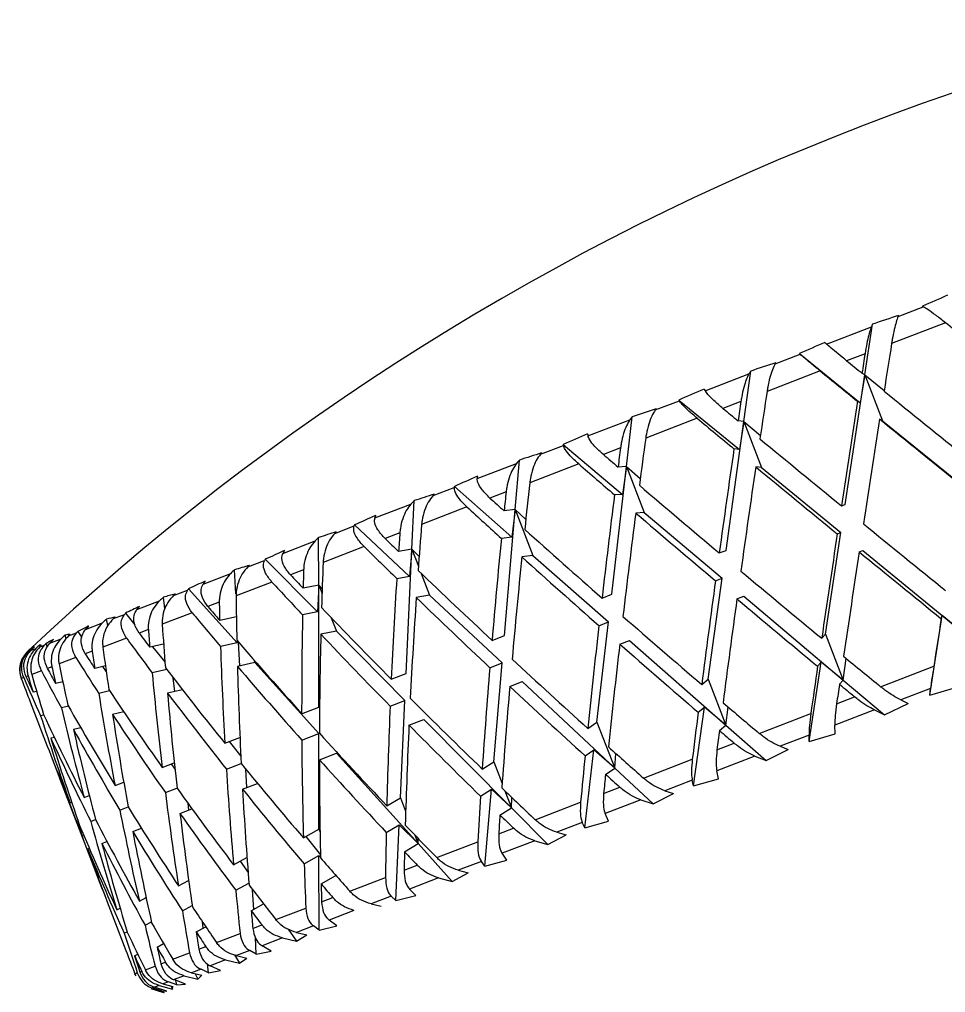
# Model space of a CAD drawing. Header units: millimetres. Extents: x 15 to 1184, y 5 to 836.
# Drawn here: x 374.889 to 378.648, y 434.898 to 438.847 of the extents above; entities that cross this region are included whole.
import ezdxf

# ---------------------------------------------------------------- set-up
doc = ezdxf.new("R2010")
doc.units = ezdxf.units.MM

msp = doc.modelspace()

# ---------------------------------------------------------------- linework, layer by layer
at = {"color": 7, "linetype": 'Continuous', "lineweight": 25}
for p, q in [((378.4552, 437.6411), (378.5574, 437.6805)), ((378.3202, 437.4043), (378.3514, 437.6101)), ((378.6474, 437.616), (378.4289, 437.5319)), ((378.1649, 437.5294), (378.3469, 437.5995)), ((377.9564, 437.4492), (378.0574, 437.488)), ((378.0547, 437.4905), (378.3019, 437.2906)), ((378.3209, 437.4903), (378.2464, 437.4616)), ((377.6719, 437.3397), (377.85, 437.4082)), ((377.8287, 437.2152), (377.8569, 437.4197)), ((378.1389, 437.4203), (377.9232, 437.3372)), ((378.2405, 436.8785), (378.3202, 437.4043)), ((378.3202, 437.4043), (378.3019, 437.2906)), ((378.3202, 437.4043), (378.3085, 437.4114)), ((378.3202, 437.4043), (378.3921, 437.2177)), ((378.3202, 437.4043), (378.3986, 437.3408)), ((377.4696, 437.2618), (377.5674, 437.2994)), ((377.5657, 437.3023), (377.8111, 437.1017)), ((377.8172, 437.2964), (377.7444, 437.2684)), ((378.3019, 437.2906), (378.2907, 437.2973)), ((377.1962, 437.1565), (377.3669, 437.2223)), ((377.3527, 437.0319), (377.3761, 437.2347)), ((377.6396, 437.2281), (377.4306, 437.1476)), ((377.7567, 436.6923), (377.8287, 437.2152)), ((377.8287, 437.2152), (377.8056, 437.2178)), ((377.8287, 437.2152), (377.8111, 437.1017)), ((377.8287, 437.2152), (377.9006, 437.0285)), ((377.8287, 437.2152), (377.8963, 437.1588)), ((378.3921, 437.2177), (378.3804, 437.2247)), ((378.3921, 437.2177), (378.7172, 436.9549)), ((377.0037, 437.0825), (377.0965, 437.1182)), ((377.096, 437.1215), (377.3367, 436.9191)), ((377.3286, 437.1084), (377.2588, 437.0815)), ((377.8111, 437.1017), (377.789, 437.1042)), ((376.901, 436.858), (376.918, 437.0583)), ((376.7465, 436.9835), (376.9067, 437.0451)), ((377.1587, 437.0429), (376.9604, 436.9666)), ((377.2928, 436.5138), (377.3527, 437.0319)), ((377.3527, 437.0319), (377.3185, 437.0303)), ((377.3527, 437.0319), (377.3367, 436.9191)), ((377.3527, 437.0319), (377.4245, 436.8453)), ((377.3527, 437.0319), (377.4086, 436.9832)), ((377.9006, 437.0285), (377.8775, 437.0311)), ((377.9006, 437.0285), (378.2232, 436.7647)), ((376.5675, 436.9146), (376.6536, 436.9477)), ((376.6541, 436.9514), (376.8876, 436.7462)), ((376.4819, 436.6968), (376.491, 436.894)), ((376.8643, 436.9296), (376.7987, 436.9044)), ((377.3367, 436.9191), (377.3041, 436.9175)), ((376.3313, 436.8236), (376.478, 436.8801)), ((376.7051, 436.8684), (376.5212, 436.7976)), ((376.901, 436.858), (376.8563, 436.8523)), ((376.8574, 436.3462), (376.901, 436.858)), ((376.901, 436.858), (376.8876, 436.7462)), ((376.901, 436.858), (376.9728, 436.6714)), ((376.901, 436.858), (376.9441, 436.8181)), ((378.2255, 436.8728), (378.2405, 436.8785)), ((377.4245, 436.8453), (377.3903, 436.8436)), ((377.4245, 436.8453), (377.7411, 436.5792)), ((376.1691, 436.7612), (376.2469, 436.7911)), ((376.2484, 436.7952), (376.4721, 436.5863)), ((376.1035, 436.5511), (376.1032, 436.7447)), ((376.4328, 436.7635), (376.3727, 436.7404)), ((376.8876, 436.7462), (376.845, 436.7408)), ((378.1607, 436.3527), (378.2232, 436.7647)), ((378.2083, 436.759), (378.2232, 436.7647)), ((375.9582, 436.68), (376.0888, 436.7303)), ((376.2874, 436.7076), (376.1213, 436.6436)), ((376.4819, 436.6968), (376.4275, 436.6873)), ((376.4587, 436.1927), (376.4819, 436.6968)), ((376.4819, 436.6968), (376.4721, 436.5863)), ((376.4819, 436.6968), (376.5083, 436.6283)), ((376.4819, 436.6968), (376.5112, 436.6675)), ((375.8864, 436.6559), (376.0981, 436.4423)), ((376.9728, 436.6714), (376.9281, 436.6657)), ((376.9728, 436.6714), (377.2798, 436.4016)), ((377.7293, 436.6818), (377.7567, 436.6923)), ((378.2974, 436.6861), (378.3123, 436.6919)), ((378.3123, 436.6919), (378.724, 436.3553)), ((375.8159, 436.6253), (375.8839, 436.6514)), ((375.6343, 436.5554), (375.7462, 436.5984)), ((375.7673, 436.5157), (375.7618, 436.6133)), ((376.0422, 436.6132), (375.9888, 436.5926)), ((376.4721, 436.5863), (376.4203, 436.5773)), ((376.5198, 436.5985), (376.5538, 436.5101)), ((377.6847, 436.1695), (377.7411, 436.5792)), ((377.7139, 436.5687), (377.7411, 436.5792)), ((375.5748, 436.536), (375.7723, 436.317)), ((375.9134, 436.5636), (375.7681, 436.5077)), ((376.1035, 436.5511), (376.0402, 436.5382)), ((376.1035, 436.5511), (376.0981, 436.4423)), ((376.1035, 436.5511), (376.1168, 436.5165)), ((376.1035, 436.5511), (376.1174, 436.5357)), ((376.104, 436.0562), (376.1035, 436.5511)), ((375.4789, 436.4544), (375.4731, 436.5022)), ((375.5144, 436.5092), (375.5714, 436.5311)), ((376.5538, 436.5101), (376.4993, 436.5007)), ((376.5538, 436.5101), (376.848, 436.2354)), ((377.2536, 436.4987), (377.2928, 436.5138)), ((377.8012, 436.4952), (377.8285, 436.5057)), ((377.8285, 436.5057), (378.2326, 436.1661)), ((375.3655, 436.4519), (375.4567, 436.487)), ((375.6998, 436.4814), (375.654, 436.4638)), ((375.2704, 436.4153), (375.3153, 436.4326)), ((375.3195, 436.4377), (375.3577, 436.3904)), ((375.5899, 436.4391), (375.4682, 436.3922)), ((375.7692, 436.4229), (375.7016, 436.4079)), ((376.0981, 436.4423), (376.0379, 436.4301)), ((376.1544, 436.4188), (376.1753, 436.3644)), ((378.5835, 436.1052), (378.6342, 436.4273)), ((378.6304, 436.4149), (378.6342, 436.4273)), ((378.724, 436.3553), (378.6342, 436.4273)), ((375.157, 436.3716), (375.2257, 436.3981)), ((375.2475, 436.3875), (375.2426, 436.4134)), ((377.2329, 435.9956), (377.2798, 436.4016)), ((377.2408, 436.3866), (377.2798, 436.4016)), ((375.0786, 436.3332), (375.0744, 436.3487)), ((375.0883, 436.3452), (375.1202, 436.3575)), ((375.1252, 436.3629), (375.1421, 436.339)), ((375.4119, 436.3706), (375.3746, 436.3562)), ((376.1753, 436.3644), (376.1121, 436.3516)), ((376.1753, 436.3644), (376.4536, 436.0836)), ((376.807, 436.3268), (376.8574, 436.3462)), ((378.1453, 436.3353), (378.1607, 436.3527)), ((378.1607, 436.3527), (378.2326, 436.1661)), ((374.9716, 436.3003), (374.9899, 436.3073)), ((374.9741, 436.3026), (374.9718, 436.3092)), ((374.9955, 436.313), (375.0027, 436.3012)), ((375.0124, 436.316), (375.0575, 436.3333)), ((375.323, 436.3364), (375.2272, 436.2995)), ((375.4739, 436.3119), (375.418, 436.2987)), ((375.4294, 436.3014), (375.4794, 436.2394)), ((375.7723, 436.317), (375.7048, 436.3019)), ((375.7723, 436.3257), (375.7723, 436.317)), ((375.7839, 436.2236), (375.7785, 436.3186)), ((377.3254, 436.312), (377.3647, 436.3271)), ((377.3647, 436.3271), (377.7565, 435.9828)), ((374.9223, 436.2813), (374.9268, 436.283)), ((374.9347, 436.2861), (374.9551, 436.2939)), ((375.184, 436.2829), (375.1559, 436.272)), ((375.0203, 436.2198), (375.0019, 436.2128)), ((375.1177, 436.2573), (375.0495, 436.2311)), ((375.2376, 436.2233), (375.1947, 436.2128)), ((375.2259, 436.2204), (375.2409, 436.1992)), ((375.8444, 436.237), (375.7735, 436.2213)), ((375.8403, 436.2476), (375.8444, 436.237)), ((375.8444, 436.237), (376.1041, 435.9491)), ((376.7978, 436.2161), (376.848, 436.2354)), ((376.8139, 435.8343), (376.848, 436.2354)), ((378.0946, 435.917), (378.1434, 436.2384)), ((378.1287, 436.2218), (378.1434, 436.2384)), ((378.2326, 436.1661), (378.1434, 436.2384)), ((378.2326, 436.1661), (378.2449, 436.2532)), ((378.3844, 436.1389), (378.6002, 436.2219)), ((374.9238, 436.1827), (374.9154, 436.1795)), ((374.9778, 436.2035), (374.9385, 436.1884)), ((375.4864, 436.2091), (375.4273, 436.1951)), ((376.398, 436.1694), (376.4587, 436.1927)), ((374.9059, 436.1758), (374.8963, 436.1721)), ((375.0647, 436.1589), (375.0358, 436.1516)), ((375.5192, 436.119), (375.5124, 436.1754)), ((376.8789, 436.1401), (376.9293, 436.1595)), ((376.9293, 436.1595), (377.3048, 435.809)), ((377.6582, 436.1478), (377.6847, 436.1695)), ((377.6847, 436.1695), (377.7565, 435.9828)), ((378.2171, 436.1486), (378.2326, 436.1661)), ((378.2326, 436.1661), (378.4007, 436.0247)), ((374.9584, 436.12), (374.9443, 436.1164)), ((375.2545, 436.1225), (375.2107, 436.1117)), ((375.5504, 436.1264), (375.4898, 436.1121)), ((378.587, 436.1321), (378.4657, 436.0854)), ((378.5835, 436.1052), (378.6895, 436.1359)), ((378.5835, 436.1052), (378.587, 436.1321)), ((374.9323, 436.0774), (374.9812, 435.9503)), ((376.3933, 436.0604), (376.4536, 436.0836)), ((376.4354, 435.6886), (376.4536, 436.0836)), ((378.2056, 436.07), (378.2785, 436.0981)), ((378.4007, 436.0247), (378.4955, 436.0713)), ((378.4657, 436.0854), (378.4955, 436.0713)), ((374.9873, 436.0241), (374.9745, 436.0208)), ((375.0872, 436.0604), (375.0588, 436.0533)), ((375.3119, 436.0373), (375.2665, 436.0261)), ((376.0342, 436.0293), (376.104, 436.0562)), ((377.625, 435.7362), (377.669, 436.0558)), ((377.6438, 436.0352), (377.669, 436.0558)), ((377.7565, 435.9828), (377.669, 436.0558)), ((377.7565, 435.9828), (377.7653, 436.0564)), ((377.8919, 435.9493), (378.1009, 436.0297)), ((378.3593, 436.0445), (378.1984, 435.9825)), ((378.3593, 436.0445), (378.4007, 436.0247)), ((376.4699, 435.9827), (376.5305, 436.006)), ((376.5305, 436.006), (376.8857, 435.6477)), ((377.1959, 435.9699), (377.2329, 435.9956)), ((377.2329, 435.9956), (377.3048, 435.809)), ((377.73, 435.9611), (377.7565, 435.9828)), ((377.7565, 435.9828), (377.9196, 435.8396)), ((378.1994, 435.9472), (378.1984, 435.9825)), ((375.1376, 435.9725), (375.1076, 435.965)), ((376.0346, 435.9223), (376.1041, 435.9491)), ((376.1045, 435.5613), (376.1041, 435.9491)), ((378.0946, 435.917), (378.1994, 435.9472)), ((375.0305, 435.9334), (375.0161, 435.9297)), ((375.7224, 435.9093), (375.7837, 435.9329)), ((375.74, 435.9161), (375.7872, 435.8575)), ((377.72, 435.8831), (377.7899, 435.91)), ((378.0938, 435.9423), (377.9763, 435.897)), ((378.0946, 435.917), (378.0938, 435.9423)), ((376.1061, 435.8427), (376.1758, 435.8695)), ((376.1758, 435.8695), (376.5073, 435.502)), ((377.1833, 435.5662), (377.2199, 435.8829)), ((377.1847, 435.8584), (377.2199, 435.8829)), ((377.3048, 435.809), (377.2199, 435.8829)), ((377.3048, 435.809), (377.31, 435.8675)), ((377.9196, 435.8396), (378.0094, 435.8842)), ((377.9763, 435.897), (378.0094, 435.8842)), ((375.4683, 435.8115), (375.517, 435.8302)), ((375.505, 435.8256), (375.5197, 435.8048)), ((375.7287, 435.8046), (375.7886, 435.8276)), ((376.7672, 435.8048), (376.8139, 435.8343)), ((376.8139, 435.8343), (376.8479, 435.7459)), ((377.4216, 435.7683), (377.6199, 435.8446)), ((377.8737, 435.8576), (377.7194, 435.7982)), ((377.8737, 435.8576), (377.9196, 435.8396)), ((375.8118, 435.7294), (375.8076, 435.8045)), ((377.2678, 435.7832), (377.3048, 435.809)), ((377.3048, 435.809), (377.4611, 435.663)), ((377.7265, 435.7652), (377.7194, 435.7982)), ((375.053, 435.7637), (375.2, 435.3819)), ((375.2768, 435.7378), (375.3119, 435.7513)), ((375.7943, 435.7226), (375.8555, 435.7462)), ((377.6197, 435.7598), (377.5082, 435.7168)), ((377.625, 435.7362), (377.6197, 435.7598)), ((377.625, 435.7362), (377.7265, 435.7652)), ((375.481, 435.7092), (375.5282, 435.7274)), ((376.76, 435.695), (376.8044, 435.723)), ((376.7778, 435.4101), (376.8044, 435.723)), ((376.8857, 435.6477), (376.8044, 435.723)), ((376.8594, 435.7161), (376.8857, 435.6477)), ((377.26, 435.706), (377.3255, 435.7313)), ((377.5082, 435.7168), (377.5441, 435.7051)), ((375.0942, 435.6675), (375.1005, 435.6699)), ((375.1513, 435.6895), (375.1722, 435.6975)), ((376.3799, 435.6558), (376.4354, 435.6886)), ((376.4354, 435.6886), (376.4563, 435.6343)), ((376.8857, 435.6477), (376.8878, 435.689)), ((376.9825, 435.5992), (377.1664, 435.67)), ((377.4113, 435.6796), (377.2665, 435.6238)), ((377.4113, 435.6796), (377.4611, 435.663)), ((377.4611, 435.663), (377.5441, 435.7051)), ((375.2963, 435.6381), (375.3299, 435.6511)), ((375.5402, 435.6249), (375.5888, 435.6436)), ((375.5768, 435.639), (375.5738, 435.6643)), ((376.839, 435.6182), (376.8857, 435.6477)), ((376.8857, 435.6477), (377.0336, 435.4985)), ((375.1779, 435.5926), (375.1973, 435.6)), ((377.1735, 435.588), (377.0701, 435.5482)), ((377.1833, 435.5662), (377.1735, 435.588)), ((377.1833, 435.5662), (377.2798, 435.5933)), ((377.2798, 435.5933), (377.2665, 435.6238)), ((375.1282, 435.5734), (375.1329, 435.5752)), ((375.3486, 435.5511), (375.3837, 435.5646)), ((376.0413, 435.5254), (376.1045, 435.5613)), ((376.1045, 435.5613), (376.1086, 435.5507)), ((376.3775, 435.5477), (376.4304, 435.579)), ((376.4161, 435.2709), (376.4304, 435.579)), ((376.5073, 435.502), (376.4304, 435.579)), ((376.834, 435.5421), (376.894, 435.5652)), ((377.0701, 435.5482), (377.1083, 435.5373)), ((375.2231, 435.5028), (375.244, 435.5109)), ((376.0506, 435.5307), (376.1103, 435.4566)), ((376.494, 435.5365), (376.5073, 435.502)), ((376.5073, 435.502), (376.5073, 435.5227)), ((376.5826, 435.4453), (376.7487, 435.5092)), ((376.9807, 435.5138), (376.8481, 435.4628)), ((376.9807, 435.5138), (377.0336, 435.4985)), ((377.0336, 435.4985), (377.1083, 435.5373)), ((375.1661, 435.4808), (375.1724, 435.4833)), ((376.4517, 435.4691), (376.5073, 435.502)), ((376.5073, 435.502), (376.6452, 435.349)), ((375.7577, 435.4163), (375.8122, 435.4463)), ((375.7841, 435.4308), (375.8168, 435.3844)), ((376.0444, 435.4195), (376.1046, 435.4537)), ((376.1105, 435.4472), (376.1046, 435.4537)), ((376.1049, 435.1511), (376.1046, 435.4537)), ((376.7636, 435.4302), (376.6701, 435.3943)), ((376.7778, 435.4101), (376.7636, 435.4302)), ((376.7778, 435.4101), (376.8676, 435.4346)), ((376.8676, 435.4346), (376.8481, 435.4628)), ((376.45, 435.3943), (376.5034, 435.4148)), ((376.6701, 435.3943), (376.7101, 435.3841)), ((375.5343, 435.3303), (375.5755, 435.3525)), ((376.1131, 435.3388), (376.1734, 435.3729)), ((376.2294, 435.3093), (376.3746, 435.3652)), ((376.59, 435.3634), (376.472, 435.318)), ((376.59, 435.3634), (376.6452, 435.349)), ((376.6452, 435.349), (376.7101, 435.3841)), ((375.767, 435.3127), (375.8202, 435.342)), ((375.8397, 435.2352), (375.8352, 435.3148)), ((376.4976, 435.2922), (376.472, 435.318)), ((375.3754, 435.2691), (375.4027, 435.2837)), ((376.1153, 435.2654), (376.161, 435.283)), ((376.3975, 435.2893), (376.3158, 435.2579)), ((376.4161, 435.2709), (376.3975, 435.2893)), ((376.4161, 435.2709), (376.4976, 435.2922)), ((375.284, 435.2339), (375.2971, 435.2409)), ((375.5503, 435.2293), (375.5901, 435.2508)), ((375.8295, 435.2296), (375.8798, 435.2573)), ((375.9295, 435.1939), (376.0511, 435.2407)), ((376.3158, 435.2579), (376.3569, 435.2481)), ((375.2719, 435.1952), (375.3208, 435.0681)), ((376.2463, 435.2311), (376.1452, 435.1922)), ((375.3984, 435.1709), (375.4243, 435.1846)), ((375.6062, 435.1436), (375.6451, 435.1646)), ((375.6345, 435.1589), (375.6314, 435.1848)), ((375.8359, 435.1579), (375.8732, 435.1722)), ((375.9794, 435.1545), (376.0137, 435.1059)), ((376.0821, 435.1679), (376.0136, 435.1416)), ((376.1049, 435.1511), (376.0821, 435.1679)), ((376.1049, 435.1511), (376.1766, 435.1686)), ((376.1766, 435.1686), (376.1452, 435.1922)), ((375.3142, 435.1385), (375.3258, 435.1446)), ((375.6884, 435.1011), (375.7843, 435.138)), ((375.85, 435.053), (375.8462, 435.1212)), ((375.9562, 435.1195), (375.8738, 435.0877)), ((375.9562, 435.1195), (376.0137, 435.1059)), ((376.0136, 435.1416), (376.0553, 435.132)), ((376.0137, 435.1059), (376.0553, 435.132)), ((375.4473, 435.0825), (375.4736, 435.0965)), ((375.6172, 435.0737), (375.6453, 435.0845)), ((375.9106, 435.0663), (375.8738, 435.0877)), ((375.3558, 435.0473), (375.3687, 435.0541)), ((375.5108, 435.0327), (375.5789, 435.059)), ((375.762, 435.0504), (375.7823, 435.0169)), ((375.8232, 435.0683), (375.7693, 435.0475)), ((375.7693, 435.0475), (375.811, 435.038)), ((375.7823, 435.0169), (375.811, 435.038)), ((375.85, 435.053), (375.8232, 435.0683)), ((375.85, 435.053), (375.9106, 435.0663)), ((375.3998, 434.99), (375.4391, 435.0051)), ((375.4631, 435.0144), (375.4816, 435.0215)), ((375.6562, 434.9784), (375.6518, 435.0147)), ((375.7249, 435.0304), (375.6628, 435.0065)), ((375.7046, 434.987), (375.6628, 435.0065)), ((375.7249, 435.0304), (375.7823, 435.0169)), ((375.3619, 434.965), (375.3575, 434.9738)), ((375.3576, 434.9738), (375.3672, 434.9775)), ((375.3618, 434.9654), (375.3576, 434.9738)), ((375.3767, 434.9811), (375.385, 434.9843)), ((375.5569, 434.9658), (375.5162, 434.9501)), ((375.5569, 434.9658), (375.6133, 434.9518)), ((375.6258, 434.9923), (375.5874, 434.9775)), ((375.5874, 434.9775), (375.6284, 434.9677)), ((375.602, 434.974), (375.6133, 434.9518)), ((375.6133, 434.9518), (375.6284, 434.9677)), ((375.6562, 434.9784), (375.6258, 434.9923)), ((375.6562, 434.9784), (375.7046, 434.987)), ((375.4285, 434.9164), (375.4231, 434.9143)), ((375.4649, 434.9048), (375.4285, 434.9164)), ((375.4552, 434.9266), (375.4367, 434.9195)), ((375.4867, 434.9031), (375.4367, 434.9195)), ((375.4552, 434.9266), (375.5099, 434.912)), ((375.4934, 434.9413), (375.4713, 434.9328)), ((375.4713, 434.9328), (375.511, 434.9225)), ((375.527, 434.9287), (375.4934, 434.9413)), ((375.5048, 434.9241), (375.5099, 434.912)), ((375.5099, 434.912), (375.511, 434.9225)), ((375.5624, 434.9322), (375.5162, 434.9501)), ((375.527, 434.9287), (375.5234, 434.9473)), ((375.527, 434.9287), (375.5624, 434.9322)), ((375.4218, 434.9138), (375.4738, 434.8981)), ((375.4231, 434.9143), (375.461, 434.9033)), ((375.4392, 434.9085), (375.4757, 434.8976)), ((375.4738, 434.8981), (375.461, 434.9033)), ((375.4649, 434.9048), (375.4633, 434.9108)), ((375.4649, 434.9048), (375.4867, 434.9031))]:
    msp.add_line(p, q, dxfattribs=at)
at = {"color": 7, "linetype": 'Continuous', "lineweight": 25, "flags": 128}
for points in [[(378.5537, 437.6826), (378.5541, 437.6823), (378.5546, 437.682), (378.5551, 437.6818), (378.5555, 437.6815), (378.556, 437.6813), (378.5565, 437.681), (378.557, 437.6808), (378.5574, 437.6805)], [(378.4552, 437.6411), (378.4554, 437.6417), (378.4556, 437.6422), (378.4558, 437.6427), (378.4561, 437.6432), (378.4563, 437.6438), (378.4565, 437.6443), (378.4567, 437.6448), (378.457, 437.6453)], [(378.1579, 437.5356), (378.1588, 437.5348), (378.1596, 437.534), (378.1605, 437.5333), (378.1614, 437.5325), (378.1622, 437.5317), (378.1631, 437.531), (378.164, 437.5302), (378.1649, 437.5294)], [(378.0547, 437.4905), (378.055, 437.4902), (378.0553, 437.4899), (378.0557, 437.4896), (378.056, 437.4893), (378.0564, 437.489), (378.0567, 437.4887), (378.0571, 437.4884), (378.0574, 437.488)]]:
    msp.add_lwpolyline(points, dxfattribs=at)
at = {"color": 7, "linetype": 'Continuous', "lineweight": 25}
for centre, radius, start, end in [((382.0534, 428.7121), 10.4, 88.80299, 133.30202), ((382.4179, 428.9816), 9.5204, 113.27269, 113.94666), ((381.3816, 428.7179), 9.3943, 108.13896, 108.81743), ((386.2984, 434.2029), 8.6465, 156.79331, 156.86966), ((381.9629, 428.6833), 9.6354, 113.25938, 113.92932), ((380.6897, 429.0722), 8.8151, 108.04462, 108.74501), ((384.3798, 433.5486), 7.5149, 148.69122, 148.73191), ((384.3243, 433.5011), 7.562, 148.78787, 148.88997), ((381.3817, 428.7179), 9.3943, 113.28757, 113.96605), ((380.5266, 439.0268), 3.316, 210.4395, 210.5841), ((380.382, 438.9481), 3.2619, 210.3018, 210.3598), ((379.9116, 429.7097), 7.9407, 107.88308, 108.62098), ((383.8183, 432.5168), 7.926, 143.1817, 143.22599), ((383.7511, 432.4806), 7.9525, 143.28693, 143.39829), ((380.6899, 429.0723), 8.8151, 113.36, 114.06039), ((378.995, 437.495), 1.8304, 190.3929, 190.6558), ((378.8769, 437.4401), 1.8092, 190.1433, 190.2484), ((383.5511, 431.3822), 8.7302, 139.44582, 139.55957), ((379.0793, 430.5731), 6.8359, 107.6361, 108.43132), ((383.6232, 431.4056), 8.7203, 139.33847, 139.38364), ((379.9119, 429.7098), 7.9407, 113.48403, 114.22193), ((378.5017, 436.7699), 1.7682, 172.7609, 173.0643), ((378.3997, 436.7208), 1.7608, 172.4741, 172.5948), ((383.4692, 430.3257), 9.5832, 136.73325, 136.84694), ((378.2302, 431.5891), 5.5827, 107.2712, 108.1511), ((383.5424, 430.3351), 9.5885, 136.62607, 136.67117), ((379.0798, 430.5733), 6.8359, 113.67369, 114.46891), ((378.4093, 436.0691), 2.2108, 159.7609, 160.0451), ((378.322, 436.0196), 2.2139, 159.4931, 159.6058), ((383.4002, 429.4024), 10.3516, 134.82223, 134.93537), ((377.4052, 432.6738), 4.274, 106.7294, 107.7347), ((383.4718, 429.3972), 10.371, 134.71565, 134.76049), ((378.4906, 435.1873), 2.9897, 150.5801, 150.6782), ((378.231, 431.5894), 5.5827, 113.9539, 114.8338), ((378.5628, 435.2399), 2.9762, 150.8133, 151.0612), ((376.6457, 433.7391), 3.007, 105.8951, 107.0931), ((383.3557, 428.6658), 10.9637, 133.40456, 133.44932), ((383.288, 428.6854), 10.9314, 133.51096, 133.62398), ((378.8359, 434.2086), 4.0064, 144.4858, 144.5704), ((377.4065, 432.6743), 4.274, 114.3703, 115.3756), ((378.8923, 434.2656), 3.9822, 144.6868, 144.9007), ((383.1005, 428.2294), 11.2524, 132.67568, 132.78949), ((375.991, 434.6996), 1.8755, 104.5136, 106.029), ((383.1622, 428.1964), 11.2956, 132.56859, 132.61364), ((376.6476, 433.7399), 3.007, 115.0119, 116.2099), ((379.3498, 433.181), 5.1549, 140.4289, 140.6155), ((375.4758, 435.4785), 0.9636, 101.899, 104.008), ((382.8747, 428.0233), 11.3248, 132.13506, 132.18087), ((379.3097, 433.1196), 5.1895, 140.2537, 140.3274), ((375.9939, 434.7007), 1.8755, 116.0761, 117.5914), ((379.8927, 432.0464), 6.4137, 137.42876, 137.59431), ((382.8213, 428.0681), 11.273, 132.24398, 132.35977), ((382.4464, 428.2129), 10.979, 132.1804, 132.29963), ((375.127, 436.0139), 0.3389, 95.4109, 98.9322), ((382.4897, 428.1584), 11.0365, 132.0683, 132.11545), ((379.8691, 431.9812), 6.4578, 137.27325, 137.33864), ((375.1354, 436.0171), 0.3389, 123.1728, 126.6941), ((381.0768, 429.9205), 8.8457, 133.8393, 133.97699), ((381.9831, 428.6523), 10.3821, 132.47986, 132.60425), ((382.0143, 428.5907), 10.4421, 132.36294, 132.41211), ((374.9531, 436.2592), 0.0533, 61.999, 69.562), ((380.4737, 430.867), 7.7246, 135.16902, 135.22814), ((375.4803, 435.4803), 0.9636, 118.097, 120.206), ((380.4811, 430.9343), 7.6726, 135.30961, 135.45926), ((381.448, 429.3536), 9.5179, 133.16664, 133.29831), ((381.4656, 429.2877), 9.5774, 133.04292, 133.09495), ((381.085, 429.8533), 8.9031, 133.70992, 133.76433), ((375.0142, 436.2145), 0.1123, 133.7387, 139.6354)]:
    msp.add_arc(centre, radius, start, end, dxfattribs=at)
for centre, major_axis, ratio, start_param, end_param in [((378.8955, 436.9164), (6.2076, -5.0314), 0.048627, 1.625581, 1.650126), ((378.8955, 436.9164), (1.219, 7.887), 0.069714, 1.503453, 1.527999), ((378.8236, 437.103), (1.219, 7.887), 0.069714, 1.532447, 1.542467), ((378.8236, 437.103), (6.2211, -5.029), 0.010531, 4.627994, 4.638014), ((378.8955, 436.9164), (6.2211, -5.029), 0.010531, 4.599001, 4.623546), ((378.8955, 436.9164), (1.1569, 7.8494), 0.129044, 1.536181, 1.560726), ((378.8236, 437.103), (6.2211, -5.029), 0.010531, 4.652482, 4.70631), ((378.8236, 437.103), (1.1569, 7.8494), 0.129044, 1.565174, 1.575194), ((378.8236, 437.103), (1.219, 7.887), 0.069714, 1.556935, 1.610762), ((378.8236, 437.103), (6.1925, -5.0342), 0.069714, 4.594108, 4.604128), ((378.8955, 436.9164), (6.1925, -5.0342), 0.069714, 4.565114, 4.58966), ((378.8955, 436.9164), (1.219, 7.887), 0.069714, 1.542467, 1.596328), ((378.8955, 436.9164), (6.2211, -5.029), 0.010531, 4.638014, 4.691875), ((378.8955, 436.9164), (1.0549, 7.7903), 0.188598, 1.566649, 1.591195), ((378.8236, 437.103), (6.1925, -5.0342), 0.069714, 4.618596, 4.672423), ((378.8236, 437.103), (1.0549, 7.7903), 0.188598, 1.595643, 1.605663), ((378.8236, 437.103), (1.1569, 7.8494), 0.129044, 1.589662, 1.643489), ((378.8236, 437.103), (6.1213, -5.0479), 0.129044, 4.56138, 4.5714), ((378.8955, 436.9164), (6.1213, -5.0479), 0.129044, 4.532387, 4.556932), ((378.8955, 436.9164), (1.1569, 7.8494), 0.129044, 1.575194, 1.629055), ((378.8955, 436.9164), (6.1925, -5.0342), 0.069714, 4.604128, 4.657989), ((378.8955, 436.9164), (0.9087, 7.7108), 0.248344, 1.59354, 1.618085), ((378.8236, 437.103), (6.1213, -5.0479), 0.129044, 4.585868, 4.639696), ((378.8236, 437.103), (6.006, -5.0725), 0.188598, 4.530912, 4.540932), ((378.8236, 437.103), (0.9087, 7.7108), 0.248344, 1.622533, 1.632553), ((378.8236, 437.103), (1.0549, 7.7903), 0.188598, 1.620131, 1.673958), ((378.8955, 436.9164), (6.006, -5.0725), 0.188598, 4.501918, 4.526464), ((378.8955, 436.9164), (1.0549, 7.7903), 0.188598, 1.605663, 1.659524), ((378.8955, 436.9164), (6.1213, -5.0479), 0.129044, 4.5714, 4.625262), ((378.8955, 436.9164), (0.7113, 7.6123), 0.308057, 1.615174, 1.639719), ((378.8236, 437.103), (6.006, -5.0725), 0.188598, 4.5554, 4.609227), ((378.8236, 437.103), (6.1925, -5.0342), 0.069714, 4.686857, 4.740719), ((378.8236, 437.103), (5.8442, -5.1115), 0.248344, 4.504021, 4.514041), ((378.8236, 437.103), (0.7113, 7.6123), 0.308057, 1.644167, 1.654187), ((378.8236, 437.103), (0.9087, 7.7108), 0.248344, 1.647021, 1.700849), ((378.8236, 437.103), (1.219, 7.887), 0.069714, 1.625197, 1.679058), ((378.8955, 436.9164), (5.8442, -5.1115), 0.248344, 4.475028, 4.499573), ((378.8955, 436.9164), (0.9087, 7.7108), 0.248344, 1.632553, 1.686414), ((378.8955, 436.9164), (6.006, -5.0725), 0.188598, 4.540932, 4.594793), ((378.8955, 436.9164), (1.219, 7.887), 0.069714, 1.610762, 1.66459), ((378.8955, 436.9164), (6.1925, -5.0342), 0.069714, 4.672423, 4.726251), ((378.8955, 436.9164), (0.4527, 7.4961), 0.367176, 1.62935, 1.653895), ((378.8236, 437.103), (5.6317, -5.1707), 0.308057, 4.482387, 4.492407), ((378.8236, 437.103), (0.4527, 7.4961), 0.367176, 1.658343, 1.668363), ((378.8236, 437.103), (0.7113, 7.6123), 0.308057, 1.668655, 1.722483), ((378.8236, 437.103), (5.8442, -5.1115), 0.248344, 4.528509, 4.582337), ((378.8236, 437.103), (6.1213, -5.0479), 0.129044, 4.65413, 4.707991), ((378.8955, 436.9164), (5.6317, -5.1707), 0.308057, 4.453394, 4.477939), ((378.8236, 437.103), (1.1569, 7.8494), 0.129044, 1.657924, 1.711785), ((378.8955, 436.9164), (0.1188, 7.3628), 0.424571, 1.633178, 1.657724), ((378.8955, 436.9164), (0.7113, 7.6123), 0.308057, 1.654187, 1.708049), ((378.8955, 436.9164), (5.8442, -5.1115), 0.248344, 4.514041, 4.567902), ((378.8236, 437.103), (5.362, -5.2579), 0.367176, 4.468211, 4.478231), ((378.8236, 437.103), (0.1188, 7.3628), 0.424571, 1.662172, 1.672192), ((378.8236, 437.103), (5.6317, -5.1707), 0.308057, 4.506875, 4.560703), ((378.8955, 436.9164), (1.1569, 7.8494), 0.129044, 1.643489, 1.697317), ((378.8955, 436.9164), (6.1213, -5.0479), 0.129044, 4.639696, 4.693523), ((378.8955, 436.9164), (5.362, -5.2579), 0.367176, 4.439218, 4.463763), ((378.8236, 437.103), (0.4527, 7.4961), 0.367176, 1.682831, 1.736659), ((378.8236, 437.103), (6.006, -5.0725), 0.188598, 4.623661, 4.677523), ((378.8955, 436.9164), (-0.3084, 7.2107), 0.478194, 1.623079, 1.647624), ((378.8236, 437.103), (1.0549, 7.7903), 0.188598, 1.688392, 1.742254), ((378.8236, 437.103), (1.2437, 7.9023), 0.010531, 1.659639, 1.684185), ((378.8236, 437.103), (-5.0249, 5.383), 0.424571, 1.32279, 1.33281), ((378.8236, 437.103), (-0.3084, 7.2107), 0.478194, 1.652072, 1.662092), ((378.8955, 436.9164), (0.4527, 7.4961), 0.367176, 1.668363, 1.722224), ((378.8955, 436.9164), (5.6317, -5.1707), 0.308057, 4.492407, 4.546268), ((378.8955, 436.9164), (-0.8467, 7.0334), 0.524672, 1.595365, 1.619911), ((378.8955, 436.9164), (-5.0249, 5.383), 0.424571, 1.293797, 1.318342), ((378.8236, 437.103), (0.1188, 7.3628), 0.424571, 1.68666, 1.740487), ((378.8236, 437.103), (5.362, -5.2579), 0.367176, 4.492699, 4.546527), ((378.8955, 436.9164), (1.0549, 7.7903), 0.188598, 1.673958, 1.727786), ((378.8955, 436.9164), (6.006, -5.0725), 0.188598, 4.609227, 4.663055), ((378.8236, 437.103), (-4.6059, 5.5565), 0.478194, 1.332889, 1.342909), ((378.8236, 437.103), (-0.8467, 7.0334), 0.524672, 1.624359, 1.634379), ((378.8236, 437.103), (6.1213, -5.0479), 0.129044, 4.722459, 4.747005), ((378.8236, 437.103), (-1.501, 6.8193), 0.559155, 1.577233, 1.587253), ((378.8955, 436.9164), (-1.501, 6.8193), 0.559155, 1.54824, 1.572785), ((378.8955, 436.9164), (-4.6059, 5.5565), 0.478194, 1.303896, 1.328441), ((378.8955, 436.9164), (5.362, -5.2579), 0.367176, 4.478231, 4.532092), ((378.8955, 436.9164), (0.1188, 7.3628), 0.424571, 1.672192, 1.726053), ((378.8236, 437.103), (5.8442, -5.1115), 0.248344, 4.596771, 4.650632), ((378.8236, 437.103), (1.219, 7.887), 0.069714, 1.693526, 1.718071), ((378.8236, 437.103), (-2.2424, 6.5588), 0.576236, 1.514383, 1.524403), ((378.8955, 436.9164), (-2.2424, 6.5588), 0.576236, 1.48539, 1.509935), ((378.8955, 436.9164), (-4.0876, 5.7859), 0.524672, 1.33161, 1.356155), ((378.8236, 437.103), (-4.0876, 5.7859), 0.524672, 1.360603, 1.370623), ((378.8236, 437.103), (-0.3084, 7.2107), 0.478194, 1.67656, 1.730388), ((378.8236, 437.103), (-5.0249, 5.383), 0.424571, 1.347278, 1.401105), ((378.8236, 437.103), (0.9087, 7.7108), 0.248344, 1.715283, 1.769144), ((378.8955, 436.9164), (-3.0002, 6.2612), 0.572443, 1.41796, 1.432653), ((378.8955, 436.9164), (-3.4587, 6.0658), 0.559155, 1.378735, 1.403281), ((378.8236, 437.103), (-3.4587, 6.0658), 0.559155, 1.407729, 1.417749), ((378.8955, 436.9164), (1.219, 7.887), 0.069714, 1.679058, 1.689078), ((378.8955, 436.9164), (6.1213, -5.0479), 0.129044, 4.707991, 4.718011), ((378.8236, 437.103), (-0.8467, 7.0334), 0.524672, 1.648847, 1.702674), ((378.8236, 437.103), (-4.6059, 5.5565), 0.478194, 1.357377, 1.411205), ((378.8955, 436.9164), (-5.0249, 5.383), 0.424571, 1.33281, 1.386671), ((378.8955, 436.9164), (-0.3084, 7.2107), 0.478194, 1.662092, 1.715954), ((378.8955, 436.9164), (0.9087, 7.7108), 0.248344, 1.700849, 1.754676), ((378.8955, 436.9164), (5.8442, -5.1115), 0.248344, 4.582337, 4.636164), ((378.8236, 437.103), (-4.0876, 5.7859), 0.524672, 1.385091, 1.438918), ((378.8236, 437.103), (5.6317, -5.1707), 0.308057, 4.575137, 4.628998), ((378.8236, 437.103), (6.006, -5.0725), 0.188598, 4.691991, 4.716536), ((378.8236, 437.103), (-3.4587, 6.0658), 0.559155, 1.432217, 1.486044), ((378.8236, 437.103), (-1.501, 6.8193), 0.559155, 1.601721, 1.655548), ((378.8955, 436.9164), (-4.6059, 5.5565), 0.478194, 1.342909, 1.39677), ((378.8955, 436.9164), (-0.8467, 7.0334), 0.524672, 1.634379, 1.68824), ((378.8236, 437.103), (0.7113, 7.6123), 0.308057, 1.736917, 1.790778), ((378.8236, 437.103), (1.1569, 7.8494), 0.129044, 1.726253, 1.750798), ((378.8236, 437.103), (-2.2424, 6.5588), 0.576236, 1.538871, 1.592699), ((378.8955, 436.9164), (0.7113, 7.6123), 0.308057, 1.722483, 1.77631), ((378.8955, 436.9164), (5.6317, -5.1707), 0.308057, 4.560703, 4.61453), ((378.8236, 437.103), (-2.7339, 6.3696), 0.576236, 1.504919, 1.548894), ((378.8955, 436.9164), (-4.0876, 5.7859), 0.524672, 1.370623, 1.424484), ((378.8955, 436.9164), (-1.501, 6.8193), 0.559155, 1.587253, 1.641114), ((378.8236, 437.103), (5.362, -5.2579), 0.367176, 4.560961, 4.614822), ((378.8955, 436.9164), (1.1569, 7.8494), 0.129044, 1.711785, 1.721805), ((378.8955, 436.9164), (6.006, -5.0725), 0.188598, 4.677523, 4.687543), ((378.8955, 436.9164), (-3.4587, 6.0658), 0.559155, 1.417749, 1.47161), ((378.8955, 436.9164), (-2.2424, 6.5588), 0.576236, 1.524403, 1.578265), ((378.8236, 437.103), (0.4527, 7.4961), 0.367176, 1.751093, 1.804954), ((378.8236, 437.103), (5.8442, -5.1115), 0.248344, 4.6651, 4.689646), ((378.8955, 436.9164), (-2.7339, 6.3696), 0.576236, 1.490471, 1.53446), ((378.8236, 437.103), (-5.0249, 5.383), 0.424571, 1.41554, 1.469401), ((378.8955, 436.9164), (5.362, -5.2579), 0.367176, 4.546527, 4.600354), ((378.8955, 436.9164), (0.4527, 7.4961), 0.367176, 1.736659, 1.790486), ((378.8236, 437.103), (1.0549, 7.7903), 0.188598, 1.756722, 1.781267), ((378.8236, 437.103), (0.1188, 7.3628), 0.424571, 1.754922, 1.808783), ((378.8955, 436.9164), (1.0549, 7.7903), 0.188598, 1.742254, 1.752274), ((378.8955, 436.9164), (5.8442, -5.1115), 0.248344, 4.650632, 4.660652), ((378.8236, 437.103), (-0.3084, 7.2107), 0.478194, 1.744822, 1.798683), ((378.8236, 437.103), (-4.6059, 5.5565), 0.478194, 1.425639, 1.4795), ((378.8955, 436.9164), (-5.0249, 5.383), 0.424571, 1.401105, 1.454933), ((378.8955, 436.9164), (0.1188, 7.3628), 0.424571, 1.740487, 1.794315), ((378.8236, 437.103), (5.6317, -5.1707), 0.308057, 4.643466, 4.668011), ((378.8236, 437.103), (0.9087, 7.7108), 0.248344, 1.783612, 1.808157), ((378.8236, 437.103), (-0.8467, 7.0334), 0.524672, 1.717108, 1.77097), ((378.8236, 437.103), (-4.0876, 5.7859), 0.524672, 1.453353, 1.507214), ((378.8236, 437.103), (-1.501, 6.8193), 0.559155, 1.669983, 1.723844), ((378.8236, 437.103), (-3.4587, 6.0658), 0.559155, 1.500478, 1.55434), ((378.8955, 436.9164), (-4.6059, 5.5565), 0.478194, 1.411205, 1.465032), ((378.8955, 436.9164), (-0.3084, 7.2107), 0.478194, 1.730388, 1.784215), ((378.8955, 436.9164), (0.9087, 7.7108), 0.248344, 1.769144, 1.779164), ((378.8955, 436.9164), (5.6317, -5.1707), 0.308057, 4.628998, 4.639018), ((378.8236, 437.103), (-2.2424, 6.5588), 0.576236, 1.607133, 1.651121), ((378.8236, 437.103), (-2.7339, 6.3696), 0.576236, 1.563328, 1.617189), ((378.8955, 436.9164), (-4.0876, 5.7859), 0.524672, 1.438918, 1.492746), ((378.8955, 436.9164), (-0.8467, 7.0334), 0.524672, 1.702674, 1.756502), ((378.8236, 437.103), (5.362, -5.2579), 0.367176, 4.62929, 4.653836), ((378.8236, 437.103), (0.7113, 7.6123), 0.308057, 1.805246, 1.829792), ((378.8955, 436.9164), (-2.7339, 6.3696), 0.576236, 1.548894, 1.602721), ((378.8955, 436.9164), (-2.2424, 6.5588), 0.576236, 1.592699, 1.636673), ((378.8955, 436.9164), (-3.4587, 6.0658), 0.559155, 1.486044, 1.539872), ((378.8955, 436.9164), (-1.501, 6.8193), 0.559155, 1.655548, 1.709376), ((378.8955, 436.9164), (0.7113, 7.6123), 0.308057, 1.790778, 1.800798), ((378.8955, 436.9164), (5.362, -5.2579), 0.367176, 4.614822, 4.624842), ((378.8236, 437.103), (-5.0249, 5.383), 0.424571, 1.483869, 1.508414), ((378.8236, 437.103), (0.4527, 7.4961), 0.367176, 1.819422, 1.843967), ((378.8236, 437.103), (0.1188, 7.3628), 0.424571, 1.823251, 1.847796), ((378.8236, 437.103), (-4.6059, 5.5565), 0.478194, 1.493968, 1.518514), ((378.8955, 436.9164), (-5.0249, 5.383), 0.424571, 1.469401, 1.479421), ((378.8955, 436.9164), (0.4527, 7.4961), 0.367176, 1.804954, 1.814974), ((378.8236, 437.103), (-4.0876, 5.7859), 0.524672, 1.521682, 1.546227), ((378.8236, 437.103), (-0.3084, 7.2107), 0.478194, 1.813151, 1.837697), ((378.8955, 436.9164), (-4.6059, 5.5565), 0.478194, 1.4795, 1.48952), ((378.8955, 436.9164), (0.1188, 7.3628), 0.424571, 1.808783, 1.818803), ((378.8236, 437.103), (-0.8467, 7.0334), 0.524672, 1.785438, 1.809983), ((378.8236, 437.103), (-3.4587, 6.0658), 0.559155, 1.568808, 1.593353), ((378.8236, 437.103), (-1.501, 6.8193), 0.559155, 1.738312, 1.762857), ((378.8236, 437.103), (-2.7339, 6.3696), 0.576236, 1.631657, 1.656203), ((378.8955, 436.9164), (-4.0876, 5.7859), 0.524672, 1.507214, 1.517234), ((378.8955, 436.9164), (-0.3084, 7.2107), 0.478194, 1.798683, 1.808703), ((378.8955, 436.9164), (-3.4587, 6.0658), 0.559155, 1.55434, 1.56436), ((378.8955, 436.9164), (-0.8467, 7.0334), 0.524672, 1.77097, 1.78099), ((378.8236, 437.103), (-1.9721, 6.6569), 0.572443, 1.70894, 1.723632), ((378.8955, 436.9164), (-2.7339, 6.3696), 0.576236, 1.617189, 1.627209), ((378.8955, 436.9164), (-1.501, 6.8193), 0.559155, 1.723844, 1.733864)]:
    msp.add_ellipse(centre, major_axis=major_axis, ratio=ratio, start_param=start_param, end_param=end_param, dxfattribs=at)
for points, knots in [([(378.6474, 437.616), (378.6341, 437.6265), (378.6089, 437.6462), (378.5768, 437.669), (378.5635, 437.6769), (378.5574, 437.6805)], [0, 0, 0, 0, 0.383707, 0.720941, 1, 1, 1, 1]), ([(378.4552, 437.6411), (378.4526, 437.6342), (378.4474, 437.6204), (378.4392, 437.5873), (378.433, 437.5567), (378.4298, 437.5375), (378.4289, 437.5319)], [0, 0, 0, 0, 0.280389, 0.560502, 0.871733, 1, 1, 1, 1]), ([(378.3469, 437.5995), (378.3457, 437.5965), (378.3423, 437.5878), (378.3359, 437.5656), (378.328, 437.5315), (378.3232, 437.5047), (378.321, 437.4906), (378.3209, 437.4903)], [0, 0, 0, 0, 0.130907, 0.389211, 0.674844, 0.994013, 1, 1, 1, 1]), ([(378.2464, 437.4616), (378.2405, 437.4665), (378.2231, 437.4806), (378.1964, 437.5026), (378.1749, 437.5206), (378.1673, 437.5272), (378.1649, 437.5294)], [0, 0, 0, 0, 0.175466, 0.508792, 0.839728, 1, 1, 1, 1]), ([(378.1389, 437.4203), (378.1259, 437.4309), (378.1014, 437.4509), (378.0725, 437.4749), (378.0621, 437.484), (378.0574, 437.488)], [0, 0, 0, 0, 0.383707, 0.720941, 1, 1, 1, 1]), ([(377.9564, 437.4492), (377.9526, 437.4418), (377.945, 437.427), (377.9344, 437.393), (377.9272, 437.362), (377.9241, 437.3428), (377.9232, 437.3372)], [0, 0, 0, 0, 0.2803892, 0.5605017, 0.8717329, 1, 1, 1, 1]), ([(377.85, 437.4082), (377.8462, 437.4009), (377.8388, 437.3864), (377.8284, 437.3531), (377.8213, 437.3221), (377.8182, 437.3026), (377.8172, 437.2964)], [0, 0, 0, 0, 0.276014, 0.551764, 0.857891, 1, 1, 1, 1]), ([(377.7444, 437.2684), (377.7317, 437.2792), (377.708, 437.2995), (377.6826, 437.3249), (377.6752, 437.3351), (377.6719, 437.3397)], [0, 0, 0, 0, 0.3862823, 0.7233721, 1, 1, 1, 1]), ([(377.6396, 437.2281), (377.627, 437.2389), (377.6034, 437.2592), (377.578, 437.2846), (377.5707, 437.2948), (377.5674, 437.2994)], [0, 0, 0, 0, 0.383707, 0.720941, 1, 1, 1, 1]), ([(377.4696, 437.2618), (377.4646, 437.2539), (377.4547, 437.2383), (377.4421, 437.2035), (377.4343, 437.1723), (377.4315, 437.1532), (377.4306, 437.1476)], [0, 0, 0, 0, 0.280389, 0.560502, 0.871733, 1, 1, 1, 1]), ([(377.3669, 437.2223), (377.3621, 437.2146), (377.3524, 437.1991), (377.3401, 437.1651), (377.3324, 437.1339), (377.3295, 437.1145), (377.3286, 437.1084)], [0, 0, 0, 0, 0.276014, 0.551764, 0.857891, 1, 1, 1, 1]), ([(377.2588, 437.0815), (377.2467, 437.0925), (377.224, 437.1132), (377.2023, 437.14), (377.1981, 437.1514), (377.1962, 437.1565)], [0, 0, 0, 0, 0.386282, 0.723372, 1, 1, 1, 1]), ([(377.1587, 437.0429), (377.1467, 437.054), (377.1241, 437.0747), (377.1027, 437.1016), (377.0985, 437.113), (377.0965, 437.1182)], [0, 0, 0, 0, 0.383707, 0.720941, 1, 1, 1, 1]), ([(377.0037, 437.0825), (376.9978, 437.0742), (376.9858, 437.0578), (376.9717, 437.0225), (376.9636, 436.9911), (376.9611, 436.9721), (376.9604, 436.9666)], [0, 0, 0, 0, 0.280389, 0.560502, 0.871733, 1, 1, 1, 1]), ([(376.9067, 437.0451), (376.9009, 437.037), (376.8893, 437.0209), (376.8755, 436.9863), (376.8674, 436.9549), (376.865, 436.9357), (376.8643, 436.9296)], [0, 0, 0, 0, 0.276014, 0.551764, 0.857891, 1, 1, 1, 1]), ([(376.7987, 436.9044), (376.7873, 436.9157), (376.7659, 436.9369), (376.7482, 436.9652), (376.747, 436.9778), (376.7465, 436.9835)], [0, 0, 0, 0, 0.386282, 0.723372, 1, 1, 1, 1]), ([(376.7051, 436.8684), (376.6939, 436.8797), (376.6727, 436.9009), (376.6552, 436.9294), (376.6541, 436.942), (376.6536, 436.9477)], [0, 0, 0, 0, 0.383707, 0.720941, 1, 1, 1, 1]), ([(376.5675, 436.9146), (376.5607, 436.906), (376.5471, 436.8889), (376.5318, 436.8531), (376.5237, 436.8218), (376.5218, 436.803), (376.5212, 436.7976)], [0, 0, 0, 0, 0.280389, 0.560502, 0.871733, 1, 1, 1, 1]), ([(376.478, 436.8801), (376.4714, 436.8717), (376.458, 436.8549), (376.4432, 436.8199), (376.4352, 436.7885), (376.4333, 436.7695), (376.4328, 436.7635)], [0, 0, 0, 0, 0.276014, 0.551764, 0.857891, 1, 1, 1, 1]), ([(376.3727, 436.7404), (376.3621, 436.752), (376.3423, 436.7738), (376.3286, 436.8037), (376.3304, 436.8174), (376.3313, 436.8236)], [0, 0, 0, 0, 0.3862823, 0.7233721, 1, 1, 1, 1]), ([(376.2874, 436.7076), (376.277, 436.7192), (376.2574, 436.7411), (376.244, 436.7711), (376.246, 436.7849), (376.2469, 436.7911)], [0, 0, 0, 0, 0.383707, 0.720941, 1, 1, 1, 1]), ([(376.1691, 436.7612), (376.1616, 436.7524), (376.1466, 436.7347), (376.1306, 436.6987), (376.1229, 436.6675), (376.1216, 436.649), (376.1213, 436.6436)], [0, 0, 0, 0, 0.280389, 0.560502, 0.871733, 1, 1, 1, 1]), ([(376.0888, 436.7303), (376.0814, 436.7216), (376.0668, 436.7043), (376.0513, 436.669), (376.0436, 436.6378), (376.0425, 436.6191), (376.0422, 436.6132)], [0, 0, 0, 0, 0.2760136, 0.5517642, 0.8578908, 1, 1, 1, 1]), ([(375.9888, 436.5926), (375.9791, 436.6046), (375.9609, 436.627), (375.9513, 436.6585), (375.9561, 436.6733), (375.9582, 436.68)], [0, 0, 0, 0, 0.386282, 0.723372, 1, 1, 1, 1]), ([(375.8159, 436.6253), (375.8078, 436.6162), (375.7918, 436.5982), (375.7757, 436.5621), (375.7686, 436.5312), (375.7682, 436.513), (375.7681, 436.5077)], [0, 0, 0, 0, 0.280389, 0.560502, 0.871733, 1, 1, 1, 1]), ([(375.9134, 436.5636), (375.9039, 436.5756), (375.886, 436.5981), (375.8767, 436.6297), (375.8817, 436.6447), (375.8839, 436.6514)], [0, 0, 0, 0, 0.383707, 0.720941, 1, 1, 1, 1]), ([(375.7462, 436.5984), (375.7384, 436.5896), (375.7227, 436.5718), (375.7071, 436.5365), (375.7001, 436.5056), (375.6999, 436.4872), (375.6998, 436.4814)], [0, 0, 0, 0, 0.276014, 0.551764, 0.857891, 1, 1, 1, 1]), ([(375.654, 436.4638), (375.6453, 436.4761), (375.629, 436.4992), (375.6234, 436.5323), (375.6309, 436.5482), (375.6343, 436.5554)], [0, 0, 0, 0, 0.386282, 0.723372, 1, 1, 1, 1]), ([(375.5144, 436.5092), (375.5061, 436.5001), (375.4894, 436.4818), (375.4736, 436.4458), (375.4675, 436.4152), (375.468, 436.3974), (375.4682, 436.3922)], [0, 0, 0, 0, 0.280389, 0.560502, 0.871733, 1, 1, 1, 1]), ([(375.5899, 436.4391), (375.5814, 436.4515), (375.5654, 436.4747), (375.5602, 436.5079), (375.5679, 436.5239), (375.5714, 436.5311)], [0, 0, 0, 0, 0.383707, 0.720941, 1, 1, 1, 1]), ([(375.4567, 436.487), (375.4486, 436.478), (375.4322, 436.46), (375.417, 436.4249), (375.411, 436.3943), (375.4117, 436.3763), (375.4119, 436.3706)], [0, 0, 0, 0, 0.2760136, 0.5517642, 0.8578908, 1, 1, 1, 1]), ([(375.323, 436.3364), (375.3156, 436.3491), (375.3016, 436.3732), (375.3004, 436.4079), (375.3106, 436.4249), (375.3153, 436.4326)], [0, 0, 0, 0, 0.383707, 0.720941, 1, 1, 1, 1]), ([(375.3746, 436.3562), (375.367, 436.369), (375.3527, 436.3929), (375.351, 436.4274), (375.361, 436.4443), (375.3655, 436.4519)], [0, 0, 0, 0, 0.386282, 0.723372, 1, 1, 1, 1]), ([(375.2257, 436.3981), (375.2174, 436.389), (375.2008, 436.371), (375.1863, 436.3361), (375.1816, 436.306), (375.1835, 436.2884), (375.184, 436.2829)], [0, 0, 0, 0, 0.276014, 0.551764, 0.857891, 1, 1, 1, 1]), ([(375.2704, 436.4153), (375.2619, 436.4061), (375.2449, 436.3877), (375.2299, 436.352), (375.2251, 436.3219), (375.2267, 436.3045), (375.2272, 436.2995)], [0, 0, 0, 0, 0.280389, 0.560502, 0.871733, 1, 1, 1, 1]), ([(375.0883, 436.3452), (375.0799, 436.336), (375.063, 436.3176), (375.0493, 436.2825), (375.046, 436.253), (375.0487, 436.236), (375.0495, 436.2311)], [0, 0, 0, 0, 0.280389, 0.560502, 0.871733, 1, 1, 1, 1]), ([(375.1177, 436.2573), (375.1114, 436.2706), (375.0995, 436.2954), (375.1021, 436.3315), (375.1146, 436.3494), (375.1202, 436.3575)], [0, 0, 0, 0, 0.383707, 0.720941, 1, 1, 1, 1]), ([(375.1559, 436.272), (375.1494, 436.2852), (375.1371, 436.3099), (375.1392, 436.3459), (375.1514, 436.3636), (375.157, 436.3716)], [0, 0, 0, 0, 0.386282, 0.723372, 1, 1, 1, 1]), ([(374.9716, 436.3003), (374.9634, 436.2912), (374.947, 436.273), (374.935, 436.2385), (374.9334, 436.2097), (374.9374, 436.1932), (374.9385, 436.1884)], [0, 0, 0, 0, 0.280389, 0.560502, 0.871733, 1, 1, 1, 1]), ([(374.9778, 436.2035), (374.9726, 436.2171), (374.9629, 436.2428), (374.9689, 436.2803), (374.9834, 436.2989), (374.9899, 436.3073)], [0, 0, 0, 0, 0.383707, 0.720941, 1, 1, 1, 1]), ([(375.0019, 436.2128), (374.9964, 436.2264), (374.9863, 436.2518), (374.9918, 436.2892), (375.006, 436.3077), (375.0124, 436.316)], [0, 0, 0, 0, 0.386282, 0.723372, 1, 1, 1, 1]), ([(375.0575, 436.3333), (375.0492, 436.3243), (375.0328, 436.3063), (375.0195, 436.2719), (375.0164, 436.2424), (375.0193, 436.2253), (375.0203, 436.2198)], [0, 0, 0, 0, 0.276014, 0.551764, 0.857891, 1, 1, 1, 1]), ([(374.9206, 436.2807), (374.9131, 436.2719), (374.898, 436.2544), (374.8885, 436.2215), (374.8891, 436.1934), (374.8945, 436.1772), (374.8963, 436.1721)], [0, 0, 0, 0, 0.276014, 0.551764, 0.857891, 1, 1, 1, 1]), ([(374.9223, 436.2813), (374.9145, 436.2724), (374.899, 436.2545), (374.8891, 436.2209), (374.8896, 436.1928), (374.8948, 436.1768), (374.8963, 436.1721)], [0, 0, 0, 0, 0.280389, 0.560502, 0.871733, 1, 1, 1, 1]), ([(374.9059, 436.1758), (374.9019, 436.1899), (374.8943, 436.2164), (374.9035, 436.2551), (374.9195, 436.2743), (374.9268, 436.283)], [0, 0, 0, 0, 0.383707, 0.720941, 1, 1, 1, 1]), ([(374.9154, 436.1795), (374.9111, 436.1935), (374.9031, 436.2198), (374.9118, 436.2584), (374.9275, 436.2775), (374.9347, 436.2861)], [0, 0, 0, 0, 0.386282, 0.723372, 1, 1, 1, 1]), ([(374.9551, 436.2939), (374.9472, 436.285), (374.9312, 436.2672), (374.9196, 436.2334), (374.9182, 436.2046), (374.9224, 436.188), (374.9238, 436.1827)], [0, 0, 0, 0, 0.276014, 0.551764, 0.857891, 1, 1, 1, 1]), ([(378.6002, 436.2219), (378.5976, 436.2052), (378.5928, 436.1739), (378.5888, 436.1453), (378.5873, 436.1339), (378.587, 436.1321)], [0, 0, 0, 0, 0.49076, 0.92208, 1, 1, 1, 1]), ([(378.4657, 436.0854), (378.4555, 436.0907), (378.4352, 436.1014), (378.4065, 436.1214), (378.3901, 436.1344), (378.3844, 436.1389)], [0, 0, 0, 0, 0.395764, 0.791074, 1, 1, 1, 1]), ([(378.2056, 436.07), (378.2035, 436.0535), (378.1994, 436.0224), (378.1981, 435.9948), (378.1983, 435.9841), (378.1984, 435.9825)], [0, 0, 0, 0, 0.493724, 0.924573, 1, 1, 1, 1]), ([(378.3593, 436.0445), (378.3493, 436.0498), (378.3293, 436.0603), (378.3007, 436.0802), (378.2844, 436.0933), (378.2785, 436.0981)], [0, 0, 0, 0, 0.390153, 0.779784, 1, 1, 1, 1]), ([(378.1009, 436.0297), (378.0988, 436.0132), (378.0948, 435.9822), (378.0936, 435.9546), (378.0938, 435.9439), (378.0938, 435.9423)], [0, 0, 0, 0, 0.49076, 0.92208, 1, 1, 1, 1]), ([(377.9763, 435.897), (377.9652, 435.902), (377.9431, 435.912), (377.9136, 435.9316), (377.8975, 435.9447), (377.8919, 435.9493)], [0, 0, 0, 0, 0.395764, 0.791074, 1, 1, 1, 1]), ([(377.8737, 435.8576), (377.8629, 435.8625), (377.8411, 435.8724), (377.8118, 435.892), (377.7957, 435.9052), (377.7899, 435.91)], [0, 0, 0, 0, 0.390153, 0.779784, 1, 1, 1, 1]), ([(377.72, 435.8831), (377.7184, 435.8668), (377.7155, 435.8361), (377.7171, 435.8097), (377.7191, 435.7996), (377.7194, 435.7982)], [0, 0, 0, 0, 0.493724, 0.924573, 1, 1, 1, 1]), ([(377.6199, 435.8446), (377.6184, 435.8283), (377.6156, 435.7977), (377.6174, 435.7713), (377.6194, 435.7613), (377.6197, 435.7598)], [0, 0, 0, 0, 0.49076, 0.92208, 1, 1, 1, 1]), ([(377.5082, 435.7168), (377.4963, 435.7215), (377.4727, 435.7309), (377.4428, 435.7504), (377.4271, 435.7637), (377.4216, 435.7683)], [0, 0, 0, 0, 0.395764, 0.791074, 1, 1, 1, 1]), ([(377.26, 435.706), (377.2591, 435.6899), (377.2574, 435.6598), (377.2622, 435.6345), (377.2659, 435.6252), (377.2665, 435.6238)], [0, 0, 0, 0, 0.493724, 0.924573, 1, 1, 1, 1]), ([(377.4113, 435.6796), (377.3997, 435.6842), (377.3765, 435.6936), (377.3469, 435.7131), (377.3312, 435.7264), (377.3255, 435.7313)], [0, 0, 0, 0, 0.390153, 0.779784, 1, 1, 1, 1]), ([(377.1664, 435.67), (377.1656, 435.654), (377.1641, 435.6239), (377.1691, 435.5988), (377.1729, 435.5895), (377.1735, 435.588)], [0, 0, 0, 0, 0.49076, 0.92208, 1, 1, 1, 1]), ([(377.0701, 435.5482), (377.0576, 435.5527), (377.0328, 435.5616), (377.0029, 435.5811), (376.9877, 435.5946), (376.9825, 435.5992)], [0, 0, 0, 0, 0.395764, 0.791074, 1, 1, 1, 1]), ([(376.9807, 435.5138), (376.9686, 435.5183), (376.9442, 435.5272), (376.9146, 435.5467), (376.8995, 435.5603), (376.894, 435.5652)], [0, 0, 0, 0, 0.390153, 0.779784, 1, 1, 1, 1]), ([(376.7487, 435.5092), (376.7487, 435.4936), (376.7488, 435.4641), (376.757, 435.4402), (376.7627, 435.4316), (376.7636, 435.4302)], [0, 0, 0, 0, 0.49076, 0.92208, 1, 1, 1, 1]), ([(376.834, 435.5421), (376.8339, 435.5263), (376.8337, 435.4967), (376.8417, 435.4727), (376.8473, 435.4641), (376.8481, 435.4628)], [0, 0, 0, 0, 0.493724, 0.924573, 1, 1, 1, 1]), ([(376.6701, 435.3943), (376.6573, 435.3986), (376.6316, 435.4072), (376.602, 435.4268), (376.5876, 435.4405), (376.5826, 435.4453)], [0, 0, 0, 0, 0.395764, 0.791074, 1, 1, 1, 1]), ([(376.45, 435.3943), (376.4508, 435.3788), (376.4524, 435.3499), (376.4635, 435.3271), (376.4709, 435.3192), (376.472, 435.318)], [0, 0, 0, 0, 0.493724, 0.924573, 1, 1, 1, 1]), ([(376.59, 435.3634), (376.5774, 435.3677), (376.5522, 435.3763), (376.523, 435.3959), (376.5086, 435.4098), (376.5034, 435.4148)], [0, 0, 0, 0, 0.390153, 0.779784, 1, 1, 1, 1]), ([(376.3746, 435.3652), (376.3756, 435.3499), (376.3774, 435.3211), (376.3888, 435.2985), (376.3963, 435.2905), (376.3975, 435.2893)], [0, 0, 0, 0, 0.49076, 0.92208, 1, 1, 1, 1]), ([(376.2463, 435.2311), (376.2335, 435.2353), (376.2079, 435.2438), (376.1793, 435.2637), (376.1659, 435.2779), (376.161, 435.283)], [0, 0, 0, 0, 0.390153, 0.779784, 1, 1, 1, 1]), ([(376.3158, 435.2579), (376.3027, 435.2621), (376.2765, 435.2705), (376.2476, 435.2904), (376.2341, 435.3045), (376.2294, 435.3093)], [0, 0, 0, 0, 0.395764, 0.791074, 1, 1, 1, 1]), ([(376.0511, 435.2407), (376.0531, 435.2258), (376.0568, 435.1977), (376.0715, 435.1763), (376.0807, 435.169), (376.0821, 435.1679)], [0, 0, 0, 0, 0.49076, 0.92208, 1, 1, 1, 1]), ([(376.1153, 435.2654), (376.1171, 435.2504), (376.1204, 435.2222), (376.1348, 435.2006), (376.1438, 435.1933), (376.1452, 435.1922)], [0, 0, 0, 0, 0.493724, 0.924573, 1, 1, 1, 1]), ([(376.0136, 435.1416), (376.0005, 435.1458), (375.9742, 435.1541), (375.9464, 435.1744), (375.9338, 435.1889), (375.9295, 435.1939)], [0, 0, 0, 0, 0.395764, 0.791074, 1, 1, 1, 1]), ([(375.8359, 435.1579), (375.8388, 435.1432), (375.8441, 435.1158), (375.8615, 435.0954), (375.8722, 435.0887), (375.8738, 435.0877)], [0, 0, 0, 0, 0.493724, 0.924573, 1, 1, 1, 1]), ([(375.9562, 435.1195), (375.9433, 435.1236), (375.9176, 435.132), (375.8901, 435.1523), (375.8777, 435.167), (375.8732, 435.1722)], [0, 0, 0, 0, 0.390153, 0.779784, 1, 1, 1, 1]), ([(375.7843, 435.138), (375.7873, 435.1235), (375.793, 435.0962), (375.8108, 435.0759), (375.8216, 435.0693), (375.8232, 435.0683)], [0, 0, 0, 0, 0.49076, 0.92208, 1, 1, 1, 1]), ([(375.7249, 435.0304), (375.7122, 435.0347), (375.6867, 435.0432), (375.6606, 435.064), (375.6494, 435.0791), (375.6453, 435.0845)], [0, 0, 0, 0, 0.390153, 0.779784, 1, 1, 1, 1]), ([(375.7693, 435.0475), (375.7563, 435.0518), (375.7303, 435.0603), (375.7038, 435.0811), (375.6924, 435.096), (375.6884, 435.1011)], [0, 0, 0, 0, 0.395764, 0.791074, 1, 1, 1, 1]), ([(375.5789, 435.059), (375.5831, 435.0449), (375.5909, 435.0184), (375.6116, 434.9993), (375.6239, 434.9932), (375.6258, 434.9923)], [0, 0, 0, 0, 0.49076, 0.92208, 1, 1, 1, 1]), ([(375.6172, 435.0737), (375.6211, 435.0595), (375.6285, 435.0328), (375.6489, 435.0136), (375.661, 435.0074), (375.6628, 435.0065)], [0, 0, 0, 0, 0.493724, 0.924573, 1, 1, 1, 1]), ([(375.4391, 435.0051), (375.4443, 434.9915), (375.4543, 434.9658), (375.4777, 434.9477), (375.4913, 434.9422), (375.4934, 434.9413)], [0, 0, 0, 0, 0.49076, 0.92208, 1, 1, 1, 1]), ([(375.4631, 435.0144), (375.4682, 435.0006), (375.4777, 434.9748), (375.5008, 434.9565), (375.5142, 434.9509), (375.5162, 434.9501)], [0, 0, 0, 0, 0.493724, 0.924573, 1, 1, 1, 1]), ([(375.5569, 434.9658), (375.5445, 434.9701), (375.5197, 434.9789), (375.4952, 435.0003), (375.4852, 435.0159), (375.4816, 435.0215)], [0, 0, 0, 0, 0.390153, 0.779784, 1, 1, 1, 1]), ([(375.5874, 434.9775), (375.5747, 434.9819), (375.5493, 434.9906), (375.5246, 435.0121), (375.5143, 435.0274), (375.5108, 435.0327)], [0, 0, 0, 0, 0.395764, 0.791074, 1, 1, 1, 1]), ([(375.3672, 434.9775), (375.3736, 434.9642), (375.3857, 434.9394), (375.4115, 434.9223), (375.4263, 434.9171), (375.4285, 434.9164)], [0, 0, 0, 0, 0.49076, 0.92208, 1, 1, 1, 1]), ([(375.3767, 434.9811), (375.3829, 434.9678), (375.3945, 434.9428), (375.42, 434.9255), (375.4345, 434.9203), (375.4367, 434.9195)], [0, 0, 0, 0, 0.493724, 0.924573, 1, 1, 1, 1]), ([(375.4552, 434.9266), (375.4433, 434.9312), (375.4195, 434.9403), (375.397, 434.9625), (375.3882, 434.9785), (375.385, 434.9843)], [0, 0, 0, 0, 0.390153, 0.779784, 1, 1, 1, 1]), ([(375.4713, 434.9328), (375.4591, 434.9374), (375.4347, 434.9465), (375.4118, 434.9687), (375.4029, 434.9845), (375.3998, 434.99)], [0, 0, 0, 0, 0.395764, 0.791074, 1, 1, 1, 1])]:
    msp.add_open_spline(points, degree=3, knots=knots, dxfattribs=at)

doc.saveas('drawing.dxf')
